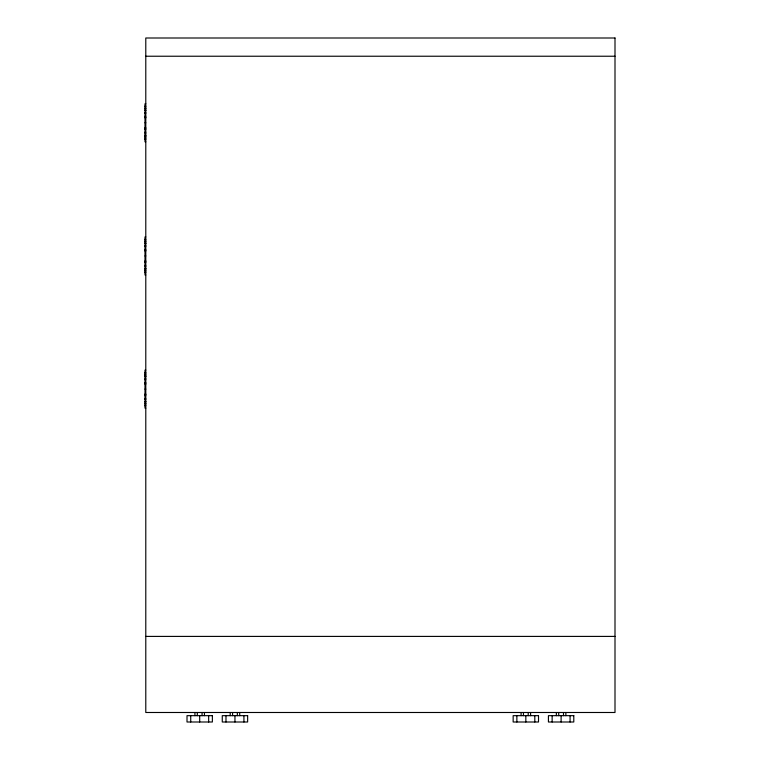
<?xml version="1.0" encoding="UTF-8"?>
<svg xmlns="http://www.w3.org/2000/svg" width="760" height="760" viewBox="0 0 760 760"><rect width="100%" height="100%" fill="white"/><g stroke="black" fill="none" stroke-linecap="round" stroke-linejoin="round"><path stroke-width="1.14" d="M145.787 56.23L615.001 56.23M145.787 103.787L144.998 103.787L144.998 141.825L145.787 141.825M144.998 106.077L145.787 106.077M144.998 106.951L145.787 106.951M144.998 108.537L145.787 108.537M144.998 108.861L145.787 108.861M144.998 110.247L145.787 110.247M144.998 110.39L145.787 110.39M144.998 112.442L145.787 112.442M144.998 113.468L145.787 113.468M144.998 116.204L145.787 116.204M144.998 117.287L145.787 117.287M144.998 117.828L145.787 117.828M144.998 122.806L145.787 122.806M144.998 127.784L145.787 127.784M144.998 128.326L145.787 128.326M144.998 129.409L145.787 129.409M144.998 132.145L145.787 132.145M144.998 133.171L145.787 133.171M144.998 135.223L145.787 135.223M144.998 135.365L145.787 135.365M144.998 136.752L145.787 136.752M144.998 137.075L145.787 137.075M144.998 138.662L145.787 138.662M144.998 139.536L145.787 139.536M145.787 236.939L144.998 236.939L144.998 274.987L145.787 274.987M144.998 239.229L145.787 239.229M144.998 240.112L145.787 240.112M144.998 241.689L145.787 241.689M144.998 242.012L145.787 242.012M144.998 243.399L145.787 243.399M144.998 243.542L145.787 243.542M144.998 245.594L145.787 245.594M144.998 246.62L145.787 246.62M144.998 249.356L145.787 249.356M144.998 250.439L145.787 250.439M144.998 250.98L145.787 250.98M144.998 255.958L145.787 255.93M144.998 260.937L145.787 260.937M144.998 261.478L145.787 261.478M144.998 262.57L145.787 262.57M144.998 265.297L145.787 265.297M144.998 266.323L145.787 266.323M144.998 268.375L145.787 268.375M144.998 268.517L145.787 268.517M144.998 269.914L145.787 269.914M144.998 270.227L145.787 270.227M144.998 271.814L145.787 271.814M144.998 272.688L145.787 272.688M145.787 370.091L144.998 370.091L144.998 408.139L145.787 408.139M144.998 372.39L145.787 372.39M144.998 373.264L145.787 373.264M144.998 374.851L145.787 374.851M144.998 375.165L145.787 375.165M144.998 376.551L145.787 376.551M144.998 376.703L145.787 376.703M144.998 378.746L145.787 378.746M144.998 379.772L145.787 379.772M144.998 382.508L145.787 382.508M144.998 383.591L145.787 383.591M144.998 384.142L145.787 384.142M144.998 389.082L145.787 389.11M144.998 394.088L145.787 394.088M144.998 394.63L145.787 394.63M144.998 395.722L145.787 395.722M144.998 398.449L145.787 398.449M144.998 399.475L145.787 399.475M144.998 401.527L145.787 401.527M144.998 401.679L145.787 401.679M144.998 403.066L145.787 403.066M144.998 403.38L145.787 403.38M144.998 404.966L145.787 404.966M144.998 405.84L145.787 405.84M145.787 636.405L615.001 636.405M570.076 715.663L570.076 722M565.858 712.49L565.858 715.663M563.483 712.49L563.483 715.663M561.108 715.663L561.108 722M558.723 712.49L558.723 715.663M556.348 712.49L556.348 715.663M552.14 715.663L552.14 722M534.803 715.663L534.803 722M530.594 712.49L530.594 715.663M528.209 712.49L528.209 715.663M525.834 715.663L525.834 722M523.459 712.49L523.459 715.663M521.084 712.49L521.084 715.663M516.866 715.663L516.866 722M243.922 715.663L243.922 722M239.714 712.49L239.714 715.663M237.339 712.49L237.339 715.663M234.954 715.663L234.954 722M232.579 712.49L232.579 715.663M230.204 712.49L230.204 715.663M225.986 715.663L225.986 722M208.658 715.663L208.658 722M204.44 712.49L204.44 715.663M202.065 712.49L202.065 715.663M199.69 715.663L199.69 722M197.305 712.49L197.305 715.663M194.93 712.49L194.93 715.663M190.722 715.663L190.722 722M615.001 38L145.787 38L145.787 712.49L615.001 712.49L615.001 38M212.373 715.663L187.007 715.663L187.007 722L212.373 722L212.373 715.663M247.637 715.663L222.271 715.663L222.271 722L247.637 722L247.637 715.663M538.517 715.663L513.152 715.663L513.152 722L538.517 722L538.517 715.663M573.79 715.663L548.425 715.663L548.425 722L573.79 722L573.79 715.663"/></g></svg>
